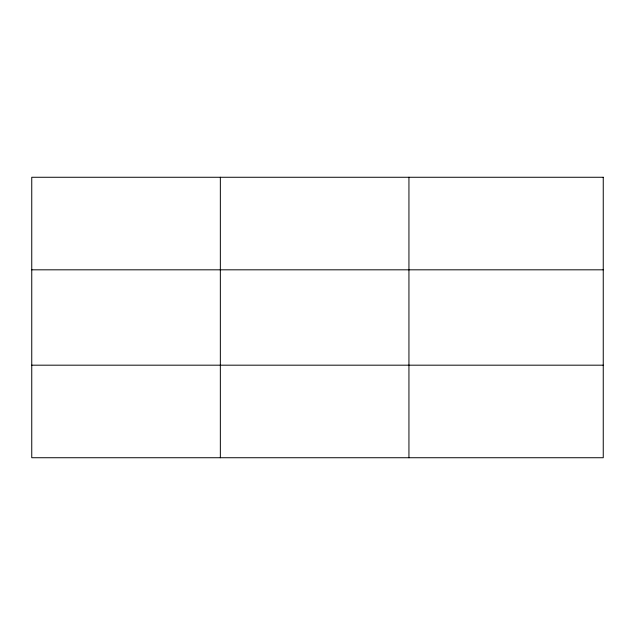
<?xml version="1.0" encoding="UTF-8"?>
<svg xmlns="http://www.w3.org/2000/svg" width="635" height="635" viewBox="0 0 635 635"><rect width="100%" height="100%" fill="white"/><g stroke="black" fill="none" stroke-linecap="round" stroke-linejoin="round"><path stroke-width="0.95" d="M220.345 457.732L220.345 177.268M408.94 457.732L408.94 177.268M31.75 269.819L603.25 269.819M31.75 365.181L603.25 365.181M603.25 177.268L603.25 457.732L31.75 457.732L31.75 177.268L603.25 177.268"/></g></svg>
